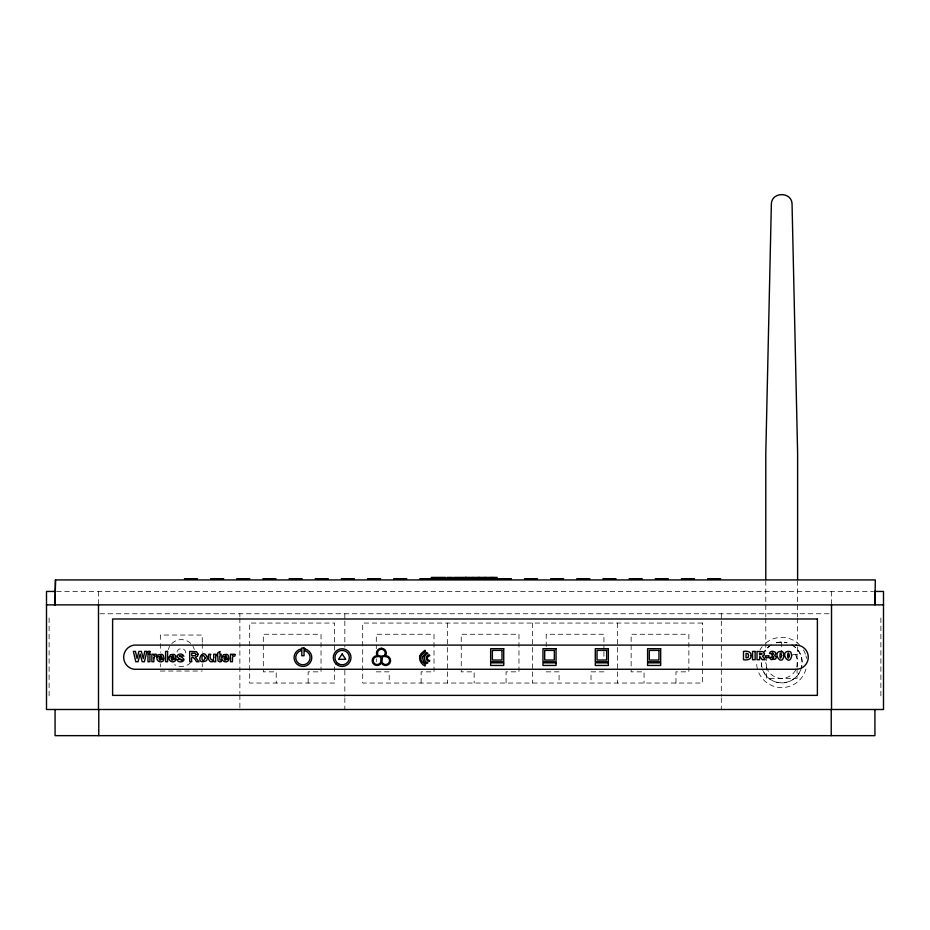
<?xml version="1.0" encoding="UTF-8"?>
<svg xmlns="http://www.w3.org/2000/svg" width="930" height="930" viewBox="0 0 930 930"><rect width="100%" height="100%" fill="white"/><g stroke="black" fill="none" stroke-linecap="round" stroke-linejoin="round"><path stroke-width="0.7" stroke-dasharray="4.65 3.49" d="M56.579 591.445L873.421 591.445M99.928 613.765L830.072 613.765M792.569 654.522L797.615 654.522L797.615 644.397M160.332 671.042L202.263 671.042M376.301 671.844L389.205 671.844L389.205 683.05M546.201 671.844L559.093 671.844L559.093 683.05M603.919 671.844L591.015 671.844L591.015 683.05M880.884 617.95L880.884 696.419M831.513 591.445L831.513 604M797.615 580.727L797.615 616.904M797.615 618.345L797.615 642.956M797.068 654.522L797.068 667.147M797.068 668.554L797.068 678.365L766.332 678.365L766.332 668.554M781.7 642.142L781.7 653.151M766.332 655.929L766.332 667.147M765.797 580.727L765.797 616.904M765.797 618.345L765.797 651.639M721.308 613.765L721.308 619.566M721.308 621.019L721.308 696.442M721.308 697.895L721.308 709.497M675.971 683.05L675.971 671.844L688.863 671.844L688.863 634.248L631.144 634.248L631.144 671.844L644.048 671.844L644.048 683.05M617.532 623.054L617.532 683.05M603.919 650.163L603.919 634.248L546.201 634.248L546.201 647.268M603.919 651.605L603.919 657.382M532.588 623.054L532.588 683.05M506.071 683.05L506.071 671.844L518.975 671.844L518.975 634.248L461.245 634.248L461.245 671.844L474.149 671.844L474.149 683.05M447.632 623.054L447.632 683.05M421.116 683.05L421.116 671.844L434.019 671.844L434.019 634.248L376.301 634.248L376.301 648.71M376.301 658.835L376.301 661.73M344.832 613.765L344.832 619.566M344.832 621.019L344.832 647.129M344.832 670.332L344.832 696.442M344.832 697.895L344.832 709.497M334.649 650.198L334.649 623.054L249.693 623.054L249.693 683.05L334.649 683.05L334.649 664.473M308.132 683.05L308.132 671.844L321.036 671.844L321.036 634.248L263.306 634.248L263.306 671.844L276.21 671.844L276.21 683.05M239.87 613.765L239.87 616.671M239.87 618.125L239.87 693.548M239.87 695.001L239.87 708.056M202.263 642.246L202.263 635.051L160.332 635.051L160.332 642.246M202.263 643.688L202.263 652.325M202.263 663.846L202.263 666.729M160.332 643.688L160.332 652.325M160.332 663.846L160.332 666.729M98.487 591.445L98.487 604M49.116 617.95L49.116 696.419M805.961 668.972A25.11 25.11 0 0 1 757.822 670.228M757.45 668.972A25.11 25.11 0 0 1 756.602 662.474M759.961 649.919A25.11 25.11 0 0 1 762.193 646.676M765.902 642.967A25.11 25.11 0 0 1 799.463 644.723M803.45 649.919A25.11 25.11 0 0 1 805.589 654.72M805.961 655.976A25.11 25.11 0 0 1 806.508 658.545M190.801 662.555A13.439 13.439 0 0 1 174.584 664.683M168.318 649.57A13.439 13.439 0 0 1 169.667 646.327M171.794 643.548A13.439 13.439 0 0 1 190.801 643.548M192.94 646.327A13.439 13.439 0 0 1 194.277 649.57M791.93 644.769A20.437 20.437 0 0 1 791.93 680.179A20.437 20.437 0 0 1 761.263 662.474M771.482 644.769A20.437 20.437 0 0 0 764.007 652.256A20.332 20.332 0 0 1 769.319 646.338M776.411 642.735A20.437 20.437 0 0 1 786.989 642.735M791.872 644.862A20.332 20.332 0 0 1 801.346 667.74M800.498 670.263A20.332 20.332 0 0 1 762.914 670.263M762.065 667.74A20.332 20.332 0 0 1 761.763 658.498M776.445 642.828A20.332 20.332 0 0 1 786.966 642.828M795.464 654.522A15.891 15.891 0 0 1 785.815 677.831A15.891 15.891 0 0 1 765.809 662.474M176.967 651.884A4.487 4.487 0 0 1 183.547 649.163A4.487 4.487 0 0 1 184.477 656.22M702.476 623.054L362.688 623.054L362.688 683.05L702.476 683.05L702.476 623.054"/><path stroke-width="1.4" d="M55.475 579.925L55.079 604.872L55.475 579.925L875.304 579.925L874.921 604.872L874.921 591.445M445.505 577.414L431.369 577.414L431.369 578.716M465.779 577.414L453.759 577.414L453.759 578.716M466.081 577.414L471.998 577.414L471.998 578.716M472.707 577.414L484.716 577.414L484.716 578.716M184.442 578.716L197.52 578.716M210.599 578.716L223.677 578.716M236.755 578.716L249.833 578.716M262.911 578.716L275.989 578.716M289.067 578.716L302.145 578.716M315.224 578.716L328.302 578.716M341.38 578.716L354.458 578.716M367.536 578.716L380.614 578.716M393.692 578.716L406.77 578.716M419.849 578.716L511.395 578.716M524.474 578.716L537.552 578.716M550.63 578.716L563.708 578.716M576.786 578.716L589.864 578.716M602.942 578.716L616.02 578.716M629.099 578.716L642.177 578.716M655.255 578.716L668.333 578.716M681.411 578.716L694.489 578.716M707.567 578.716L720.645 578.716M55.475 591.445L46.5 591.445L46.5 709.497L883.5 709.497L883.5 591.445L874.526 591.445M46.5 604.872L883.5 604.872M874.921 709.497L874.921 735.653L55.079 735.653L55.079 709.497M831.513 604.872L831.513 709.497M831.234 709.497L831.234 735.653M797.615 579.274L797.615 453.375L792.046 203.879C791.593 191.58 771.807 191.58 771.365 203.879L765.797 453.375L765.797 579.274M497.108 578.716L497.108 577.414L485.065 577.414L485.065 578.716M492.865 577.414L492.865 578.716M490.947 577.414L490.947 578.716M485.355 577.414L485.355 578.716M479.299 577.414L479.299 578.716M478.299 577.414L478.299 578.716M472.824 577.414L472.824 578.716M466.302 577.414L466.302 578.716M465.535 577.414L465.535 578.716M452.375 578.716L452.375 577.414L446.912 577.414L446.912 578.716M98.766 709.497L98.766 735.653M98.487 604.872L98.487 709.497M153.892 657.836L153.857 661.73L151.881 661.73L151.881 654.243L153.717 654.243L153.717 655.313L154.961 654.139L156.728 654.453L156.112 656.173L154.473 656.08L153.892 657.836M232.488 657.836L232.454 661.73L230.466 661.73L230.466 654.243L232.314 654.243L232.314 655.313L233.558 654.139L235.325 654.453L234.709 656.173L233.07 656.08L232.488 657.836M213.691 657.405C213.795 663.543 208.029 658.138 210.843 654.243L208.866 654.243C206.902 657.638 209.971 664.822 213.83 660.614L213.83 661.73L215.679 661.73L215.679 654.243L213.691 654.243L213.691 657.405M781.665 655.627C779.166 664.369 779.631 646.641 781.665 655.627M789.396 655.627C786.885 664.369 787.361 646.641 789.396 655.627M783.955 655.522C781.932 668.542 770.517 649.989 782.002 651.512A2.558 2.558 0 0 1 783.176 652.383L783.955 655.522M791.686 655.522C789.663 668.542 778.247 649.989 789.721 651.512A2.558 2.558 0 0 1 790.907 652.383L791.686 655.522M748.534 655.615L748.115 657.429L746.034 657.847L746.034 653.325L748.104 653.802L748.534 655.615M751.103 655.557C751.638 659.823 746.488 660.37 743.477 659.73L743.477 651.442C746.534 650.768 751.533 651.36 751.103 655.557M157.054 657.161C155.601 661.439 162.471 663.915 163.878 659.684L161.913 659.347L160.018 660.3L159.03 658.556L163.994 658.556L163.482 655.801A3.092 3.092 0 0 0 161.925 654.348L158.495 654.673L157.054 657.161M169.097 657.161C167.644 661.439 174.503 663.915 175.921 659.684L173.945 659.347L172.062 660.3L171.062 658.556L176.026 658.556L175.526 655.801A3.092 3.092 0 0 0 173.957 654.348L170.527 654.673L169.097 657.161M222.014 657.161C220.561 661.439 227.42 663.915 228.838 659.684L226.862 659.347L224.979 660.3L223.979 658.556L228.943 658.556L228.443 655.801A3.092 3.092 0 0 0 226.874 654.348L223.444 654.673L222.014 657.161M772.191 654.511L772.063 656.15C775.643 655.115 772.737 660.87 771.691 657.243L769.389 657.545L771.11 659.614L775.399 659.079A2.767 2.767 0 0 0 776.236 657.103L774.632 655.162C778.84 651.907 770.156 649.221 769.505 653.453L771.691 653.837C772.226 650.988 775.062 654.673 772.191 654.511M198.148 654.29L197.462 656.22L195.416 657.173L198.985 661.73L196.486 661.73C195.033 658.277 190.185 653.895 191.778 661.73L189.697 661.73L189.697 651.395L196.486 651.674L198.148 654.29M207.355 657.963L207.285 658.777A3.732 3.732 0 0 1 206.262 660.777C193.475 666.496 202.949 645.048 207.355 657.963M177.258 655.906C176.154 658.301 188.058 661.858 178.932 659.289L176.944 659.591C177.653 662.288 181.734 662.637 183.443 660.765A2.174 2.174 0 0 0 183.931 659.393C181.745 655.557 174.677 655.801 183.675 656.057C182.943 653.36 178.095 653.302 177.258 655.906M764.472 653.744L763.832 655.383L762.472 656.069L765.146 659.73L762.251 659.73L759.798 656.371L759.566 659.73L756.997 659.73L756.997 651.442L763.077 651.651L764.472 653.744M195.998 654.429L195.195 655.638L191.778 655.766L191.778 653.151L194.928 653.186L195.998 654.429M205.321 657.975C200.868 666.88 200.787 649.14 205.321 657.975M159.169 656.627L159.065 657.347L162.018 657.347L161.111 655.708L159.169 656.627M171.201 656.627L171.097 657.347L174.061 657.347L173.143 655.708L171.201 656.627M224.118 656.627L224.014 657.347L226.978 657.347L226.06 655.708L224.118 656.627M427.161 657.51L427.428 659.347L429.8 660.742L429.09 661.532C425.359 660.928 425.359 655.336 429.09 654.743L429.8 655.534L427.161 657.51M761.903 653.953L759.566 654.801L759.566 653.116L761.903 653.953M419.942 655.778C418.628 659.928 421.267 664.276 425.045 666.031C427.207 663.753 419.453 662.067 421.034 658.138C419.453 654.197 427.207 652.511 425.045 650.233L421.034 653.581L419.942 655.778M422.929 656.441C421.488 659.056 425.359 665.81 427.905 662.846C423.208 661.683 423.208 654.592 427.905 653.418L426.591 652.465L422.929 656.441M144.801 651.395L143.22 658.614L141.407 651.395L138.93 651.395L137.036 658.498L135.478 651.395L133.339 651.395L135.815 661.73L138.07 661.73L140.128 654.011L142.185 661.73L144.394 661.73L146.905 651.395L144.801 651.395M305.214 649.047L304.784 650.628A7.208 7.208 0 0 1 308.83 661.73A7.208 7.208 0 0 1 297.007 661.73A7.208 7.208 0 0 1 301.053 650.628L300.623 649.047A8.858 8.858 0 0 0 295.659 662.672A8.858 8.858 0 0 0 310.178 662.672A8.858 8.858 0 0 0 305.214 649.047M385.16 654.209L384.695 655.487L381.3 656.208L378.057 655.545L377.615 654.209A3.906 3.906 0 0 1 381.381 649.291A3.906 3.906 0 0 1 385.16 654.209M342.159 653.988L338.555 659.335L345.762 659.335L342.159 653.988M380.847 662.102L379.87 663.369A3.906 3.906 0 0 1 373.721 662.567A3.906 3.906 0 0 1 376.092 656.836L377.324 656.673A3.371 3.371 0 0 1 380.847 657.568L380.847 662.102M382.428 656.987L381.928 662.102L382.904 663.369A3.906 3.906 0 0 0 389.054 662.567A3.906 3.906 0 0 0 386.682 656.836L385.45 656.673A3.336 3.336 0 0 0 382.428 656.987M219.806 651.605L217.818 652.755L217.818 654.243L216.911 654.243L216.911 655.824L217.818 655.824L217.992 660.916L219.759 661.904L221.317 661.602L221.154 660.067L219.84 659.905L219.806 655.824L221.154 655.824L221.154 654.243L219.806 654.243L219.806 651.605M817.389 618.996L112.611 618.996L112.611 695.373L817.389 695.373L817.389 618.996M796.208 645.106L133.932 645.106A12.241 12.241 0 0 0 133.932 669.263L796.208 669.263A12.078 12.078 0 0 0 808.286 657.185A12.078 12.078 0 0 0 796.208 645.106M304.04 647.966L301.797 647.966L301.797 655.731L304.04 655.731L304.04 647.966M503.735 648.687L490.656 648.687L490.656 661.765L503.735 661.765L503.735 648.687M556.047 648.687L542.969 648.687L542.969 661.765L556.047 661.765L556.047 648.687M608.36 648.687L595.281 648.687L595.281 661.765L608.36 661.765L608.36 648.687M660.672 648.687L647.594 648.687L647.594 661.765L660.672 661.765L660.672 648.687M502.014 650.407L492.377 650.407L492.377 660.044L502.014 660.044L502.014 650.407M554.327 650.407L544.689 650.407L544.689 660.044L554.327 660.044L554.327 650.407M606.639 650.407L597.002 650.407L597.002 660.044L606.639 660.044L606.639 650.407M658.952 650.407L649.314 650.407L649.314 660.044L658.952 660.044L658.952 650.407M149.928 651.395L147.951 651.395L147.951 653.232L149.928 653.232L149.928 651.395M167.586 651.395L165.598 651.395L165.598 661.73L167.586 661.73L167.586 651.395M755.125 651.442L752.556 651.442L752.556 659.73L755.125 659.73L755.125 651.442M149.928 654.243L147.951 654.243L147.951 661.73L149.928 661.73L149.928 654.243M768.726 655.824L765.378 655.824L765.378 657.603L768.726 657.603L768.726 655.824M503.735 662.846L490.656 662.846L490.656 665.462L503.735 665.462L503.735 662.846M556.047 662.846L542.969 662.846L542.969 665.462L556.047 665.462L556.047 662.846M608.36 662.846L595.281 662.846L595.281 665.462L608.36 665.462L608.36 662.846M660.672 662.846L647.594 662.846L647.594 665.462L660.672 665.462L660.672 662.846M381.381 648.257A4.941 4.941 0 0 0 377.115 655.673A4.941 4.941 0 0 0 372.837 663.078A4.941 4.941 0 0 0 381.381 663.078A4.941 4.941 0 0 0 389.937 663.078A4.941 4.941 0 0 0 385.659 655.673A4.941 4.941 0 0 0 381.381 648.257M338.543 663.846A7.208 7.208 0 0 0 349.366 657.591A7.208 7.208 0 0 0 338.543 651.349A7.208 7.208 0 0 0 338.543 663.846M335.893 663.857A8.858 8.858 0 0 0 350.703 659.893A8.858 8.858 0 0 0 339.857 649.047A8.858 8.858 0 0 0 335.893 663.857"/></g></svg>
